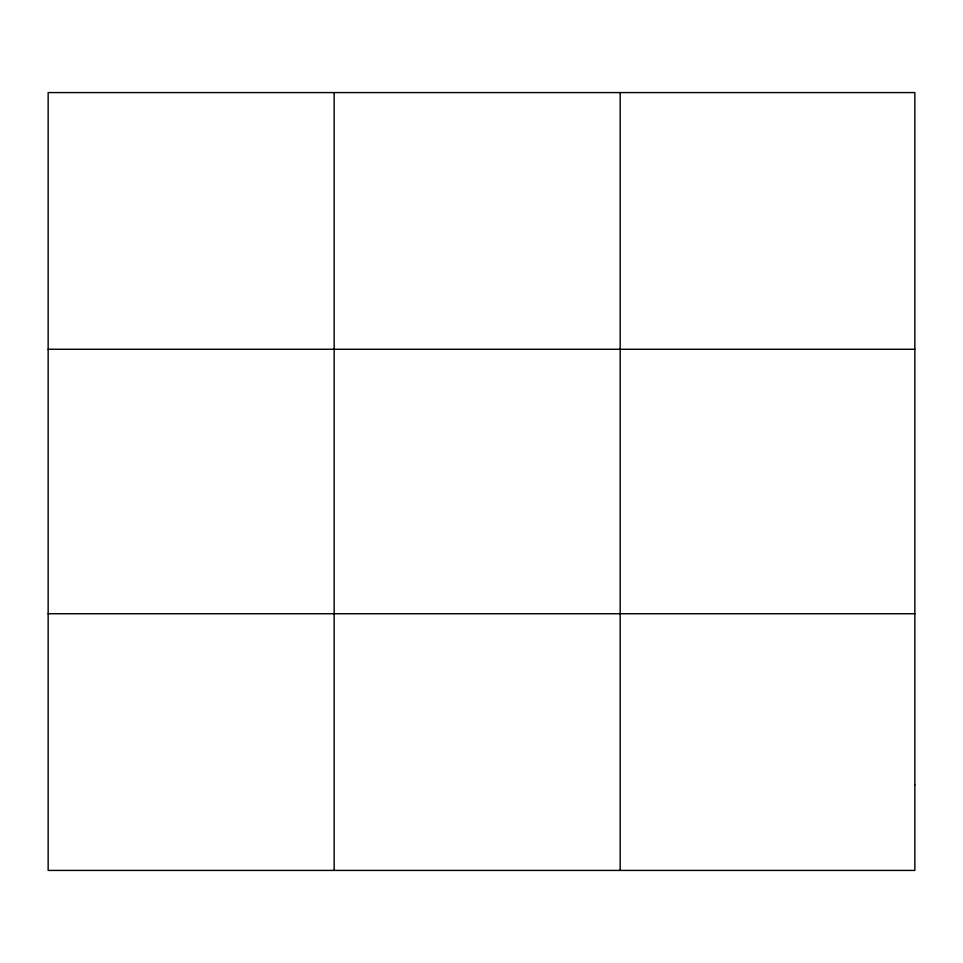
<?xml version="1.0" encoding="UTF-8"?>
<svg xmlns="http://www.w3.org/2000/svg" width="963" height="963" viewBox="0 0 963 963"><rect width="100%" height="100%" fill="white"/><g stroke="black" fill="none" stroke-linecap="round" stroke-linejoin="round"><path stroke-width="1.44" d="M334.161 92.58L334.161 870.42M620.172 92.58L620.172 870.42M48.15 349.268L914.85 349.268M48.15 613.732L914.85 613.732M914.85 784.857L914.85 870.42L48.15 870.42L48.15 92.58L914.85 92.58L914.85 784.857"/></g></svg>
